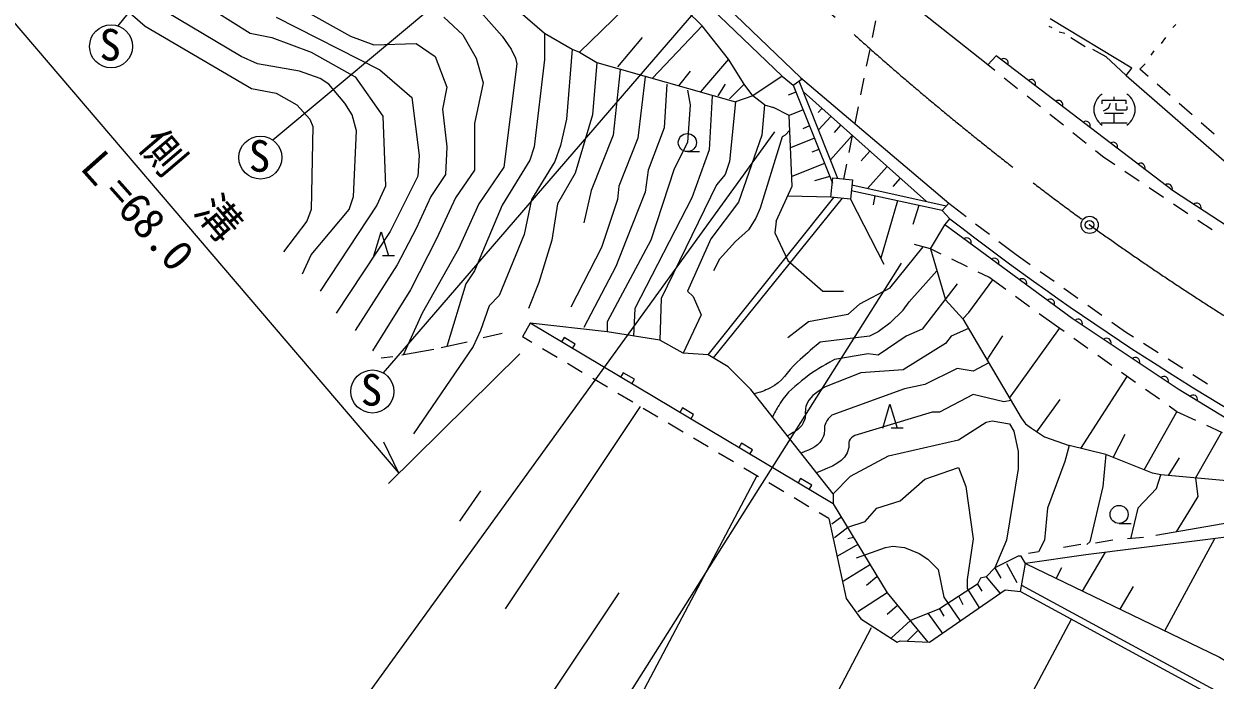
# Model space of a CAD drawing. Units: millimetres, scale not verified. Extents: x 40000 to 680000, y 20000 to 380000.
# Drawn here: x 318481 to 387681, y 265104 to 303248 of the extents above; entities that cross this region are included whole.
import ezdxf
from ezdxf.enums import TextEntityAlignment as Align

# ---------------------------------------------------------------- set-up
doc = ezdxf.new("R2010")
doc.units = ezdxf.units.MM
doc.header["$LTSCALE"] = 1000
doc.header["$PDMODE"] = 32
doc.header["$PDSIZE"] = 500
doc.linetypes.add('CHAIN', pattern=[18.5, 12, -1.5, 3.5, -1.5])
for name, color, linetype, lineweight in [('M-BGD', 7, 'Continuous', 25), ('M-BMK', 2, 'CHAIN', 13), ('M-BMK-SRVR', 3, 'Continuous', 25), ('M-STR-HTXT', 7, 'Continuous', 13), ('M-STR-STRC', 7, 'Continuous', 25)]:
    doc.layers.add(name, color=color, linetype=linetype, lineweight=lineweight)
doc.styles.add('ＭＳ ゴシック', font='')
doc.styles.get('ＭＳ ゴシック').set_extended_font_data('MS Gothic')

msp = doc.modelspace()

# ---------------------------------------------------------------- linework, layer by layer
at = {"layer": 'M-BGD'}
for p, q in [((340904, 324225), (323947, 303125)), ((351151, 311693), (332945, 296496)), ((355120, 305870), (350758, 301597)), ((328660, 304560), (331623, 302698)), ((333232, 304899), (337465, 302528)), ((357980, 304556), (339359, 282960)), ((344239, 304814), (346271, 302528)), ((346186, 304899), (348726, 302698)), ((324342, 304137), (325527, 303121)), ((331115, 301343), (326713, 303968)), ((325527, 303121), (331708, 299480)), ((333147, 303629), (339159, 300581)), ((342884, 303629), (343985, 302613)), ((357885, 303132), (354993, 300089)), ((367772, 302445), (367970, 303425)), ((378021, 303121), (378190, 303036)), ((382847, 300666), (378105, 303544)), ((385387, 303206), (385217, 303036)), ((331623, 302698), (332893, 302444)), ((332893, 302444), (335179, 301597)), ((337465, 302528), (338820, 302020)), ((343985, 302613), (344747, 301258)), ((346271, 302528), (346779, 301766)), ((348726, 302698), (350335, 301766)), ((348726, 302698), (348726, 301174)), ((354399, 302444), (352959, 300750)), ((378613, 302782), (378952, 302698)), ((379291, 302444), (380137, 301936)), ((384794, 302444), (384540, 302105)), ((338820, 302020), (341275, 302105)), ((341275, 302105), (342376, 301343)), ((346779, 301766), (347033, 301258)), ((350335, 301766), (349996, 297702)), ((350335, 301766), (350758, 301597)), ((367436, 300778), (367634, 301759)), ((380561, 301766), (381323, 301343)), ((332047, 300920), (331115, 301343)), ((335179, 301597), (337719, 300158)), ((342376, 301343), (343053, 299565)), ((344747, 301258), (345170, 299819)), ((347033, 301258), (347117, 300920)), ((348726, 301174), (348133, 296094)), ((350758, 301597), (351774, 301004)), ((359412, 301184), (357791, 299294)), ((382508, 300242), (381323, 301343)), ((384117, 301682), (383947, 301428)), ((334502, 300496), (332047, 300920)), ((335687, 300073), (334502, 300496)), ((339159, 300581), (341021, 298972)), ((347117, 300920), (346355, 294908)), ((351774, 301004), (351520, 297956)), ((351774, 301004), (359817, 298718)), ((353129, 300581), (352705, 296771)), ((357193, 300496), (356515, 299650)), ((374876, 300536), (374470, 300860)), ((382508, 300242), (382847, 300666)), ((383609, 300920), (383304, 300615)), ((383782, 300196), (383304, 300615)), ((336195, 299734), (335687, 300073)), ((337127, 298634), (336195, 299734)), ((337719, 300158), (339328, 297872)), ((345170, 299819), (344662, 297448)), ((354568, 300158), (354145, 296602)), ((355838, 299734), (355669, 297194)), ((359225, 299734), (358801, 299057)), ((360325, 299734), (359479, 298888)), ((362526, 300197), (360833, 299057)), ((363170, 299682), (365446, 293985)), ((365754, 294265), (363508, 299922)), ((367099, 299112), (367297, 300092)), ((376205, 299475), (375423, 300099)), ((385061, 299075), (384309, 299735)), ((331708, 299480), (333147, 299226)), ((333147, 299226), (334333, 298549)), ((341021, 298972), (341445, 295586)), ((343053, 299565), (342799, 298295)), ((357023, 299396), (357193, 298549)), ((358463, 299057), (358293, 295924)), ((360833, 299057), (359817, 298718)), ((361511, 298549), (360833, 299057)), ((363330, 299281), (362883, 299103)), ((363760, 299289), (370904, 292919)), ((377534, 298415), (376752, 299039)), ((334333, 298549), (335095, 297702)), ((337550, 297956), (337127, 298634)), ((342799, 298295), (343053, 296094)), ((357193, 298549), (357023, 296348)), ((359817, 298718), (359479, 295247)), ((361511, 298549), (361341, 296771)), ((361511, 298549), (362019, 298380)), ((364833, 298331), (364629, 298102)), ((366763, 297446), (366961, 298426)), ((386339, 297955), (385587, 298614)), ((335095, 297702), (335264, 297279)), ((337804, 297025), (337550, 297956)), ((339328, 297872), (339497, 293808)), ((349996, 297702), (349657, 296178)), ((351520, 297956), (350504, 294570)), ((363745, 298241), (362935, 297918)), ((365349, 297871), (364668, 297107)), ((378862, 297354), (378081, 297978)), ((335264, 297279), (335179, 292453)), ((337635, 293215), (337804, 297025)), ((344662, 297448), (344662, 294739)), ((355669, 297194), (354737, 294739)), ((362696, 296771), (362973, 297069)), ((364117, 297311), (363725, 297154)), ((365926, 297357), (365542, 296926)), ((380191, 296294), (379409, 296917)), ((387617, 296834), (386865, 297493)), ((349657, 296178), (349319, 295247)), ((352705, 296771), (351435, 293554)), ((354145, 296602), (353044, 293808)), ((357023, 296348), (356261, 294824)), ((361341, 296771), (359987, 292876)), ((362527, 296686), (361257, 292538)), ((362696, 296771), (362527, 296686)), ((364402, 296597), (363019, 296044)), ((366595, 296761), (365328, 295338)), ((366427, 295779), (366624, 296760)), ((341445, 295586), (341360, 294400)), ((343053, 296094), (342969, 294485)), ((348133, 296094), (347879, 295332)), ((358293, 295924), (357277, 293130)), ((364661, 295949), (364252, 295785)), ((367617, 295850), (367122, 295294)), ((381144, 295532), (380738, 295857)), ((381860, 295053), (381144, 295532)), ((346355, 294908), (344916, 292792)), ((347879, 295332), (346271, 292707)), ((349319, 295247), (347964, 293046)), ((356261, 294824), (354907, 290675)), ((359479, 295247), (359225, 294485)), ((364986, 295136), (363094, 294380)), ((366113, 294227), (366288, 295093)), ((368623, 294953), (367489, 293680)), ((341360, 294400), (339751, 291183)), ((342969, 294485), (342122, 293215)), ((344662, 294739), (343561, 293130)), ((350504, 294570), (349488, 292792)), ((354737, 294739), (354568, 293469)), ((359225, 294485), (358717, 293892)), ((365290, 294373), (364410, 294126)), ((365361, 293180), (365478, 294294)), ((365478, 294294), (366607, 294175)), ((366607, 294175), (366490, 293062)), ((369388, 294270), (368961, 293791)), ((383272, 294106), (382441, 294663)), ((339497, 293808), (338989, 292707)), ((351435, 293554), (351012, 291691)), ((353044, 293808), (352959, 293046)), ((354568, 293469), (353467, 290675)), ((358717, 293892), (355499, 287288)), ((366577, 293883), (372063, 292661)), ((384684, 293160), (383854, 293717)), ((337381, 292453), (337635, 293215)), ((342122, 293215), (341275, 291352)), ((343561, 293130), (342461, 290760)), ((344916, 292792), (343731, 290167)), ((347964, 293046), (347541, 291014)), ((349488, 292792), (349149, 290675)), ((352959, 293046), (352028, 290252)), ((357277, 293130), (353975, 286696)), ((358222, 284018), (365530, 293163)), ((359987, 292876), (358378, 290760)), ((366015, 293112), (358519, 283839)), ((365361, 293180), (362855, 293232)), ((366490, 293062), (365361, 293180)), ((366490, 293062), (368441, 289275)), ((367921, 293242), (367806, 292737)), ((369224, 292959), (368259, 289629)), ((372208, 292818), (373212, 292054)), ((386097, 292214), (385266, 292770)), ((335179, 292453), (334925, 291776)), ((335179, 289828), (337381, 292453)), ((338989, 292707), (335687, 287712)), ((346271, 292707), (344662, 288897)), ((361257, 292538), (361003, 291945)), ((370475, 292687), (370112, 291578)), ((334925, 291776), (333571, 289998)), ((341275, 291352), (340175, 289236)), ((361003, 291945), (360579, 291268)), ((362188, 291776), (362103, 291098)), ((371146, 290166), (371970, 291564)), ((373769, 291630), (374565, 291025)), ((387509, 291267), (386678, 291824)), ((339751, 291183), (336619, 286442)), ((342461, 290760), (340937, 287796)), ((347541, 291014), (346101, 287458)), ((349149, 290675), (348387, 288220)), ((354907, 290675), (352367, 285934)), ((353467, 290675), (352875, 289151)), ((358378, 290760), (357023, 287712)), ((360579, 291268), (359817, 290590)), ((362103, 291098), (362865, 289490)), ((343731, 290167), (341614, 286442)), ((352028, 290252), (350250, 286780)), ((359817, 290590), (358886, 289574)), ((368792, 287881), (370725, 290286)), ((371146, 290166), (370221, 290430)), ((371146, 290166), (372009, 287204)), ((371760, 289868), (371146, 290166)), ((375122, 290601), (376127, 289837)), ((334671, 288728), (335179, 289828)), ((358886, 289574), (358547, 288897)), ((362865, 289490), (364897, 287712)), ((373290, 289127), (372390, 289563)), ((376127, 289837), (376936, 289264)), ((340175, 289236), (337719, 285426)), ((344662, 288897), (344154, 288135)), ((352875, 289151), (351012, 285595)), ((374534, 288525), (373920, 288822)), ((377507, 288860), (378324, 288283)), ((344154, 288135), (343053, 284494)), ((348387, 288220), (347795, 286696)), ((368792, 287881), (367014, 286950)), ((372687, 288135), (370655, 285510)), ((375524, 287807), (374534, 288525)), ((378895, 287878), (379712, 287301)), ((340937, 287796), (338735, 284240)), ((346101, 287458), (345509, 286865)), ((355499, 287288), (355421, 284866)), ((364897, 287712), (366083, 287712)), ((372009, 287204), (373025, 286103)), ((376900, 286809), (376090, 287396)), ((345509, 286865), (345001, 285426)), ((353975, 286696), (353892, 285104)), ((367014, 286950), (366337, 286357)), ((369554, 286611), (368792, 285849)), ((380283, 286897), (381100, 286320)), ((341614, 286442), (340513, 283986)), ((365490, 275350), (347901, 285844)), ((352367, 285934), (352367, 285341)), ((364051, 285934), (362865, 285002)), ((366337, 286357), (364051, 285934)), ((368792, 285849), (368115, 285341)), ((373025, 286103), (376412, 280346)), ((378457, 285681), (377467, 286399)), ((381671, 285915), (382481, 285343)), ((345001, 285426), (344577, 284494)), ((346271, 285256), (345170, 285002)), ((368115, 285341), (367607, 285087)), ((370655, 285510), (369723, 285087)), ((373354, 285544), (372348, 285087)), ((375731, 281503), (378641, 285550)), ((378902, 285365), (378457, 285681)), ((382481, 285343), (382931, 285058)), ((344577, 284494), (341106, 279414)), ((344239, 284748), (342715, 284410)), ((347997, 284726), (347445, 285054)), ((349864, 285022), (349710, 284765)), ((350508, 284638), (349864, 285022)), ((350354, 284380), (350508, 284638)), ((367607, 285087), (364728, 284748)), ((369723, 285087), (368115, 283986)), ((372009, 284664), (369554, 283140)), ((372348, 285087), (372009, 284664)), ((380288, 284380), (379472, 284959)), ((383522, 284683), (384366, 284147)), ((339921, 283902), (339243, 283817)), ((347287, 284071), (339667, 276536)), ((342291, 284325), (340429, 283986)), ((349459, 283859), (348599, 284369)), ((367522, 284071), (365575, 283732)), ((368115, 283986), (367522, 284071)), ((381673, 283396), (380858, 283975)), ((384958, 283772), (385802, 283236)), ((350921, 282992), (350061, 283502)), ((359394, 283309), (360707, 281996)), ((369554, 283140), (367099, 282970)), ((372687, 283224), (370824, 282293)), ((373618, 283055), (372687, 283224)), ((374527, 283551), (373618, 283055)), ((352384, 282125), (351524, 282635)), ((353299, 282973), (353145, 282715)), ((353943, 282589), (353299, 282973)), ((353789, 282331), (353943, 282589)), ((367099, 282970), (364982, 282124)), ((379885, 278574), (382575, 282755)), ((383059, 282411), (382244, 282990)), ((386393, 282861), (387238, 282326)), ((353846, 281258), (352986, 281768)), ((365490, 275943), (360707, 281996)), ((369639, 282039), (365405, 280515)), ((370824, 282293), (369639, 282039)), ((373618, 281700), (371671, 280684)), ((375396, 281277), (373618, 281700)), ((384445, 281426), (383630, 282005)), ((354273, 281004), (346440, 269254)), ((375820, 281352), (375396, 281277)), ((377319, 279544), (378679, 281409)), ((385461, 280705), (385016, 281021)), ((355308, 280391), (354448, 280901)), ((356734, 280923), (356580, 280666)), ((357378, 280539), (356734, 280923)), ((357224, 280282), (357378, 280539)), ((371247, 280684), (366760, 279330)), ((371671, 280684), (371247, 280684)), ((376412, 280346), (376666, 280007)), ((383559, 277328), (385461, 280705)), ((386566, 280194), (385461, 280705)), ((356770, 279524), (355910, 280034)), ((372771, 279076), (374380, 280092)), ((374380, 280092), (374719, 280176)), ((374719, 280176), (375735, 280007)), ((375735, 280007), (375989, 279584)), ((375989, 279584), (376243, 278398)), ((376666, 280007), (377005, 279753)), ((377005, 279753), (377767, 279245)), ((388109, 279481), (387202, 279900)), ((358233, 278657), (357373, 279167)), ((368707, 278144), (372771, 279076)), ((377767, 279245), (379206, 278737)), ((381760, 278053), (382453, 279408)), ((386533, 276854), (388058, 279504)), ((359695, 277789), (358835, 278300)), ((360169, 278874), (360015, 278616)), ((360813, 278490), (360169, 278874)), ((360659, 278232), (360813, 278490)), ((376243, 278398), (376243, 277382)), ((379206, 278737), (378952, 277806)), ((381323, 278229), (381153, 276366)), ((366506, 276959), (368707, 278144)), ((378952, 277806), (377936, 275096)), ((384978, 276991), (385613, 278021)), ((361059, 276981), (351689, 259264)), ((361157, 276922), (360297, 277432)), ((363604, 276825), (363450, 276567)), ((364248, 276441), (363604, 276825)), ((365490, 275943), (366506, 276959)), ((370824, 276790), (372771, 277467)), ((372771, 277467), (373195, 276366)), ((376243, 277382), (375565, 273234)), ((388358, 276693), (384528, 277030)), ((362619, 276055), (361759, 276565)), ((364094, 276183), (364248, 276441)), ((369385, 275520), (370824, 276790)), ((373195, 276366), (373618, 273318)), ((381153, 276366), (380391, 273149)), ((343809, 274342), (345020, 276106)), ((364082, 275188), (363221, 275698)), ((365490, 275943), (365490, 275350)), ((368030, 275096), (369385, 275520)), ((365236, 274504), (364684, 274831)), ((365490, 275350), (368623, 270186)), ((367353, 274334), (368030, 275096)), ((377936, 275096), (377767, 273234)), ((383185, 275096), (382762, 273318)), ((365236, 274504), (366252, 269847)), ((365998, 274588), (365405, 274165)), ((366337, 273996), (367353, 274334)), ((382100, 274214), (382800, 274214)), ((388586, 274270), (384230, 273520)), ((365575, 273403), (366337, 273996)), ((366675, 273403), (366337, 273318)), ((383524, 273403), (382593, 273318)), ((366929, 272980), (365744, 272302)), ((366845, 272218), (368538, 272810)), ((368538, 272810), (368961, 272895)), ((368961, 272895), (369639, 272810)), ((369639, 272810), (370485, 272472)), ((373618, 273318), (373279, 270948)), ((375565, 273234), (374888, 271625)), ((377767, 273234), (377428, 272556)), ((379883, 272980), (378867, 272810)), ((380391, 273149), (380222, 272980)), ((381746, 273234), (380730, 273064)), ((384754, 267979), (387669, 273338)), ((370485, 272472), (370993, 272133)), ((370993, 272133), (371586, 271540)), ((376243, 272302), (374888, 271625)), ((376412, 272302), (376243, 272302)), ((376666, 271879), (376412, 272302)), ((377428, 272556), (376835, 272472)), ((379973, 270284), (381306, 272535)), ((367607, 271794), (366083, 270863)), ((371586, 271540), (371925, 269932)), ((374888, 271625), (374380, 271117)), ((374888, 271625), (375227, 271032)), ((375565, 271879), (376158, 270778)), ((376383, 270254), (376666, 271879)), ((378445, 271021), (378780, 271656)), ((368030, 271117), (367437, 270609)), ((373872, 270694), (371671, 269254)), ((373279, 270948), (373279, 270440)), ((374041, 271032), (373872, 270694)), ((373872, 270694), (374126, 270270)), ((374380, 271117), (374041, 271032)), ((374380, 271117), (375185, 270151)), ((410000, 252374), (376446, 270614)), ((353044, 270186), (349149, 264344)), ((368623, 270186), (366929, 269085)), ((368623, 270186), (370993, 267307)), ((371078, 267307), (375481, 270355)), ((371925, 269932), (372856, 268577)), ((372771, 270016), (373025, 269508)), ((373279, 270440), (373957, 269339)), ((375481, 270355), (376383, 270254)), ((376383, 270254), (409858, 252072)), ((382172, 269224), (382940, 270551)), ((366252, 269847), (367099, 268662)), ((369215, 269424), (368623, 268916)), ((371671, 269254), (369977, 268577)), ((371671, 269254), (371925, 268831)), ((367099, 268662), (369215, 267307)), ((369977, 268577), (368877, 267561)), ((370993, 269000), (371840, 267815)), ((367691, 268154), (360579, 254522)), ((370401, 267984), (369808, 267392)), ((369215, 267307), (369385, 267392)), ((369385, 267392), (371078, 267307))]:
    msp.add_line(p, q, dxfattribs=at)
for points in [[(363597, 300130), (356503, 306943), (350737, 313210), (345655, 319213), (341126, 324848), (338925, 327818)], [(345760, 318002), (349572, 313438), (353925, 308628), (357980, 304556), (362526, 300197), (363170, 299682), (363690, 300051)], [(360833, 299057), (360325, 299734), (359412, 301184), (357885, 303132), (355120, 305870), (344831, 317006)], [(374470, 300860), (369744, 304595), (370316, 305492)], [(382508, 300242), (388649, 294891), (396963, 303842), (396208, 305194), (396472, 305352), (397349, 304141), (398426, 301584), (399611, 296856)], [(417168, 278423), (408128, 280406), (405386, 281824), (397820, 285633), (391115, 289705), (385252, 293514), (374962, 301387), (374470, 300860)], [(363597, 300130), (372208, 292818), (371819, 292395)], [(362188, 291776), (363120, 293811), (362935, 297918), (362019, 298380)], [(371970, 291564), (372276, 291917), (371819, 292395), (366541, 293542)], [(395280, 276333), (389939, 279319), (385539, 282015), (379378, 286122), (371970, 291564)], [(369554, 286611), (369907, 287088), (371515, 288899)], [(373025, 286103), (373369, 286465), (374757, 288363)], [(357023, 287712), (357357, 287393), (357831, 286339), (356783, 284106)], [(359394, 283309), (358222, 284018), (356783, 284106), (355421, 284866), (352367, 285341), (347901, 285844), (347445, 285054)], [(374437, 283703), (374540, 283879), (375347, 285108)], [(383185, 275096), (384265, 276240), (384528, 277030), (384037, 277136), (381323, 278229), (379206, 278737)], [(386533, 276854), (386670, 275784), (386125, 274889), (385422, 273725)], [(393186, 272177), (392309, 272721), (388934, 273498), (380175, 272392), (376666, 271879), (387938, 266444), (410500, 253019)], [(369412, 249893), (369723, 250625), (379327, 268655)]]:
    msp.add_lwpolyline(points, dxfattribs=at)
at = {"layer": 'M-BGD', "lineweight": 13}
for centre in [(323551, 301939), (332223, 295476), (338727, 281881)]:
    msp.add_circle(centre, 1250, dxfattribs=at)
at = {"layer": 'M-BGD'}
msp.add_circle((382100, 274739), 525, dxfattribs=at)
for centre, radius, start, end in [((375409, 300974), 256, 335.26324, 129.90247), ((376997, 299759), 256, 335.26324, 129.90247), ((378586, 298544), 256, 335.26324, 129.90247), ((380174, 297328), 256, 335.26324, 129.90247), ((381762, 296113), 256, 335.26324, 129.90247), ((383351, 294898), 256, 335.26324, 129.90247), ((384939, 293683), 256, 335.26324, 129.90247), ((386604, 292569), 256, 339.66858, 134.30781), ((472107, 420508), 162794, 232.17637, 241.9343), ((373256, 290549), 256, 336.37949, 131.01872), ((374868, 289365), 256, 336.37949, 131.01872), ((376480, 288181), 256, 336.37949, 131.01872), ((378092, 286997), 256, 336.37949, 131.01872), ((379717, 285828), 256, 338.99032, 133.62955), ((381381, 284719), 256, 338.99032, 133.62955), ((383045, 283609), 256, 338.99032, 133.62955), ((384710, 282500), 256, 338.99032, 133.62955), ((386397, 281423), 256, 341.18922, 135.82845)]:
    msp.add_arc(centre, radius, start, end, dxfattribs=at)
for points in [[(364728, 284748), (364083, 284196), (363913, 284048), (363402, 283586), (362767, 283010), (362583, 282447), (361811, 282076), (361470, 281913), (361310, 281839), (360901, 281750)], [(365575, 283732), (364774, 283306), (364499, 283156), (363888, 282674), (363249, 282169), (362851, 281886), (362414, 281199), (362221, 280896), (362138, 280768), (361977, 280389)], [(364982, 282124), (364466, 281761), (364083, 281582), (363912, 281000), (363826, 280709), (363927, 280515), (363830, 280228), (363660, 279725), (363304, 279580), (362837, 279301)], [(365405, 280515), (365230, 280342), (365159, 280255), (365059, 280052), (364925, 279782), (365037, 279574), (364930, 279292), (364703, 278694), (364224, 278567), (363635, 278291)], [(366760, 279330), (366603, 279233), (366497, 279177), (366428, 279011), (366369, 278871), (366421, 278774), (366393, 278625), (366217, 277716), (365375, 277543), (364533, 277154)]]:
    msp.add_open_spline(points, degree=3, knots=[0, 0, 0, 0, 1, 1, 1, 2, 2, 2, 3, 3, 3, 3], dxfattribs=at)
at = {"layer": 'M-BMK'}
for centre, radius, start, end in [((480994, 429987), 171122, 215.71182, 233.9905), ((475957, 424725), 163907, 234.33359, 269.29546)]:
    msp.add_arc(centre, radius, start, end, dxfattribs=at)
at = {"layer": 'M-BMK-SRVR'}
msp.add_circle((380388, 291563), 500, dxfattribs=at)
msp.add_point((380388, 291563), dxfattribs=at)
at = {"layer": 'M-STR-HTXT'}
for p, q in [((313081, 308963), (340259, 277128)), ((362091, 296978), (329507, 251924)), ((369445, 289348), (343418, 248127)), ((340259, 277128), (339399, 278934))]:
    msp.add_line(p, q, dxfattribs=at)
at = {"layer": 'M-STR-STRC'}
for p, q in [((381808, 298799), (381808, 298996)), ((382513, 298799), (381107, 298799)), ((381107, 298799), (381107, 298594)), ((381308, 298242), (381509, 298392)), ((381509, 298392), (381604, 298644)), ((381910, 298644), (381910, 298295)), ((381910, 298295), (381962, 298242)), ((382511, 298242), (382564, 298293)), ((382513, 298596), (382513, 298799)), ((382564, 298293), (382564, 298441)), ((381204, 298191), (381308, 298242)), ((382363, 298041), (381255, 298041)), ((381808, 297488), (381808, 298041)), ((381962, 298242), (382511, 298242)), ((381052, 297488), (382562, 297488)), ((357023, 295823), (357723, 295823)), ((338817, 289769), (339237, 291169)), ((339237, 291169), (339657, 289769)), ((340007, 289769), (339307, 289769)), ((368369, 279753), (368789, 281153)), ((368789, 281153), (369209, 279753)), ((369559, 279753), (368859, 279753))]:
    msp.add_line(p, q, dxfattribs=at)
msp.add_circle((357023, 296348), 525, dxfattribs=at)
for centre, start, end in [((381718, 298268), 123.85503, 236.14497), ((381950, 298268), 303.85503, 56.14497)]:
    msp.add_arc(centre, 1084, start, end, dxfattribs=at)

# ---------------------------------------------------------------- texts
at = {"layer": 'M-BGD', "style": 'ＭＳ ゴシック'}
for p in [(322872, 300566), (331544, 294102), (338048, 280508)]:
    msp.add_text('S', height=1833, dxfattribs=at).set_placement(p, align=Align.BOTTOM_LEFT)
at = {"layer": 'M-STR-HTXT', "style": 'ＭＳ ゴシック'}
for s, rotation, p in [('側\u3000溝', 310.488, (324647, 295791)), ('Ｌ=68.0', 311.689, (320935, 294869))]:
    msp.add_text(s, height=1833, rotation=rotation, dxfattribs=at).set_placement(p, align=Align.BOTTOM_LEFT)

doc.saveas('drawing.dxf')
